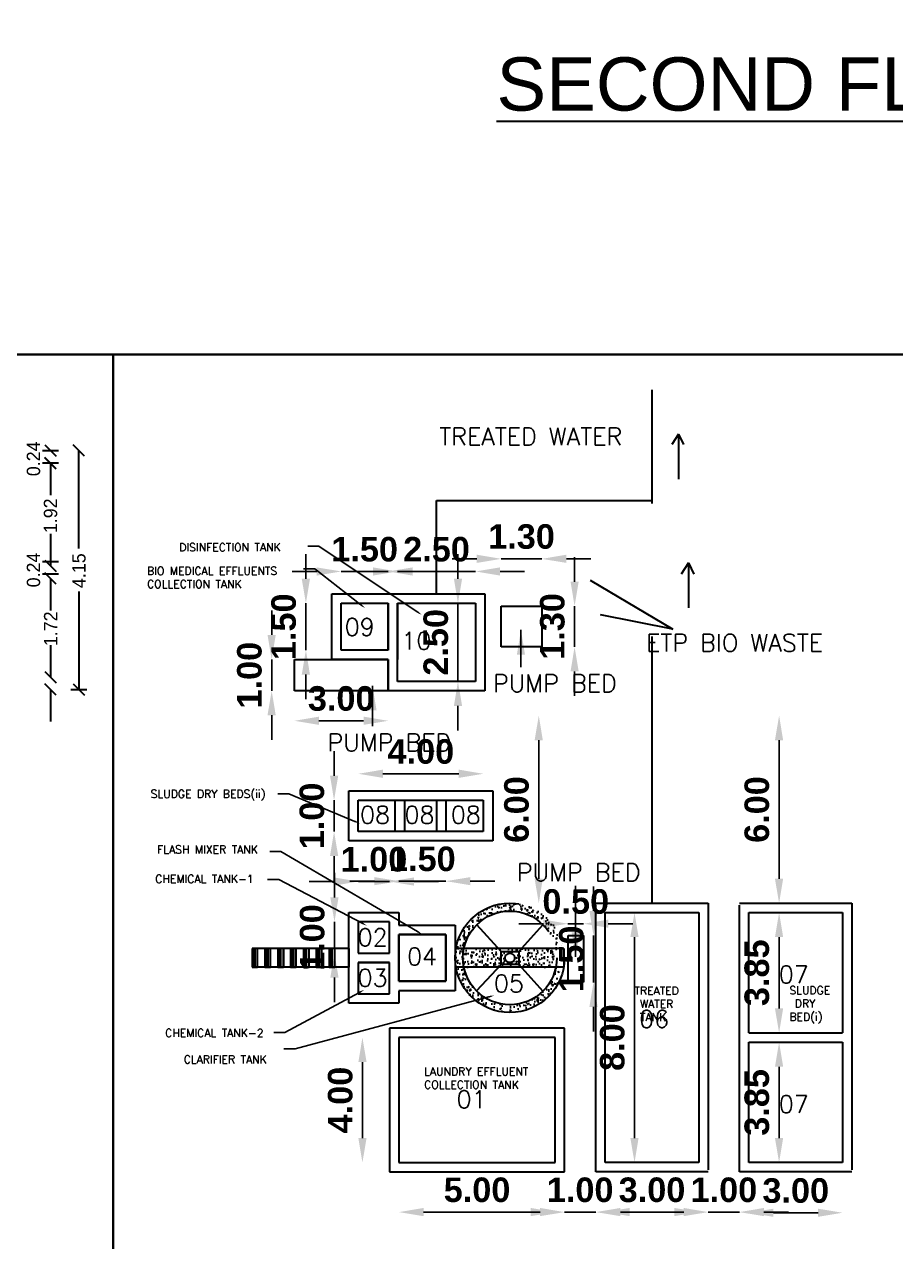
# Model space of a CAD drawing. Header units: metres. Extents: x 515 to 706, y -4 to 163.
# Drawn here: x 611.96 to 620.13, y 79.43 to 90.84 of the extents above; entities that cross this region are included whole.
import ezdxf
from ezdxf import colors
from ezdxf.entities.mleader import LeaderData, LeaderLine
from ezdxf.math import Vec2, Vec3

# ---------------------------------------------------------------- set-up
doc = ezdxf.new("R2010")
doc.units = ezdxf.units.M
doc.header["$MEASUREMENT"] = 0
doc.linetypes.add('HIDDEN', pattern=[0.375, 0.25, -0.125])
doc.styles.add('ARIAL', font='arialbd.ttf', dxfattribs={"height": 0.23})
doc.styles.add('PDF Swiss721BT-RomanCondensed', font='arial.ttf')
doc.styles.add('rs', font='romans.shx')
doc.styles.add('STYLE3', font='GOTHIC.TTF')
doc.dimstyles.new('OPEN SPACE', dxfattribs={"dimtxt": 0.23, "dimasz": 0.23, "dimexe": 0.1875, "dimexo": 0.0625, "dimgap": 0.09, "dimtad": 3, "dimzin": 0, "dimdsep": 46, "dimtxsty": 'ARIAL', "dimcen": 0.09, "dimse1": 1, "dimse2": 1, "dimclrd": 256, "dimclre": 256, "dimadec": 0, "dimazin": 0, "dimtfac": 0.5, "dimtix": 1, "dimtmove": 0, "dimatfit": 3, "dimfxl": 0, "dimtolj": 1, "dimtzin": 0, "dimarcsym": 0})
pattern_1 = [(50, (513.99871, 122.913535), (0.10676784, -0.00934097), [0.0111641, -0.12280507]), (355, (513.99871, 122.91353), (-0.02065377, 0.11196719), [0.00893128, -0.09824406]), (100.451, (514.00761, 122.91276), (0.08611446, 0.10262571), [0.00948802, -0.1043682]), (46.1842, (513.99871, 122.9433), (0.15886367, -0.02463856), [0.01674615, -0.1842076]), (96.6356, (514.01195, 122.94125), (0.13912882, 0.14500173), [0.01423203, -0.1565523]), (351.184, (513.99871, 122.9433), (0.13912904, 0.14500148), [0.01339692, -0.14736609]), (21, (514.013595, 122.93586), (0.088852666, -0.059931875), [0.0111641, -0.12280507]), (326, (514.0136, 122.93586), (0.03621858, 0.10794186), [0.00893128, -0.09824406]), (71.4514, (514.021, 122.93087), (0.125071, 0.04801022), [0.00948802, -0.1043682]), (37.5, (513.99871, 122.913535), (0.001810051, 0.049552792), [0, -0.09705322, 0, -0.099732604, 0, -0.098616194]), (7.5, (513.99871, 122.913535), (0.03915912, 0.05871001), [0, -0.05686247, 0, -0.0948204, 0, -0.037585795]), (327.5, (513.965515, 122.913535), (0.079461765, -0.003357284), [0, -0.03721366, 0, -0.116106614, 0, -0.154064545]), (317.5, (513.95063, 122.913535), (0.0868099, 0.01490099), [0, -0.048377756, 0, -0.0771067, 0, -0.109408155])]

# ---------------------------------------------------------------- blocks, each defined once
blk = doc.blocks.new('*D637')
at = {"linetype": 'HIDDEN', "lineweight": -2, "ltscale": 10}
blk.add_line((615.128, 81.111), (615.128, 80.399), dxfattribs=at)
at = {"linetype": 'HIDDEN', "lineweight": 40, "ltscale": 10}
for points in [[(615.09, 81.111), (615.167, 81.111), (615.128, 81.341)], [(615.09, 80.399), (615.167, 80.399), (615.128, 80.169)]]:
    blk.add_solid(points, dxfattribs=at)
at = {"layer": 'Defpoints', "color": 0, "linetype": 'HIDDEN', "lineweight": 40, "ltscale": 10}
for p in [(615.471, 81.341), (615.128, 80.169), (615.471, 80.169)]:
    blk.add_point(p, dxfattribs=at)
at = {"color": 0, "linetype": 'HIDDEN', "lineweight": 30, "ltscale": 10, "insert": (614.921, 80.755), "char_height": 0.23, "attachment_point": 5, "rotation": 90, "style": 'ARIAL'}
blk.add_mtext('\\A1;4.00', dxfattribs=at)
blk = doc.blocks.new('*D638')
at = {"linetype": 'HIDDEN', "lineweight": -2, "ltscale": 10}
blk.add_line((615.701, 79.704), (616.706, 79.704), dxfattribs=at)
at = {"linetype": 'HIDDEN', "lineweight": 40, "ltscale": 10}
for points in [[(615.701, 79.743), (615.701, 79.666), (615.471, 79.704)], [(616.706, 79.743), (616.706, 79.666), (616.936, 79.704)]]:
    blk.add_solid(points, dxfattribs=at)
at = {"layer": 'Defpoints', "color": 0, "linetype": 'HIDDEN', "lineweight": 40, "ltscale": 10}
for p in [(615.471, 80.169), (616.936, 80.169), (616.936, 79.704)]:
    blk.add_point(p, dxfattribs=at)
at = {"color": 0, "linetype": 'HIDDEN', "lineweight": 30, "ltscale": 10, "insert": (616.203, 79.912), "char_height": 0.23, "attachment_point": 5, "style": 'ARIAL'}
blk.add_mtext('\\A1;5.00', dxfattribs=at)
blk = doc.blocks.new('*D639')
at = {"linetype": 'HIDDEN', "lineweight": -2, "ltscale": 10}
for p, q in [((614.86, 82.805), (614.63, 82.805)), ((615.09, 82.805), (615.383, 82.805)), ((615.613, 82.805), (615.843, 82.805))]:
    blk.add_line(p, q, dxfattribs=at)
at = {"linetype": 'HIDDEN', "lineweight": 40, "ltscale": 10}
for points in [[(614.86, 82.843), (614.86, 82.766), (615.09, 82.805)], [(615.613, 82.843), (615.613, 82.766), (615.383, 82.805)]]:
    blk.add_solid(points, dxfattribs=at)
at = {"layer": 'Defpoints', "color": 0, "linetype": 'HIDDEN', "lineweight": 40, "ltscale": 10}
for p in [(615.383, 82.805), (615.09, 82.426), (615.383, 82.426)]:
    blk.add_point(p, dxfattribs=at)
at = {"color": 0, "linetype": 'HIDDEN', "lineweight": 30, "ltscale": 10, "insert": (615.236, 83.012), "char_height": 0.23, "attachment_point": 5, "style": 'ARIAL'}
blk.add_mtext('\\A1;1.00', dxfattribs=at)
blk = doc.blocks.new('*D640')
at = {"linetype": 'HIDDEN', "lineweight": -2, "ltscale": 10}
for p, q in [((614.866, 82.656), (614.866, 82.886)), ((614.866, 82.426), (614.866, 82.133)), ((614.866, 81.903), (614.866, 81.673))]:
    blk.add_line(p, q, dxfattribs=at)
at = {"linetype": 'HIDDEN', "lineweight": 40, "ltscale": 10}
for points in [[(614.827, 82.656), (614.904, 82.656), (614.866, 82.426)], [(614.827, 81.903), (614.904, 81.903), (614.866, 82.133)]]:
    blk.add_solid(points, dxfattribs=at)
at = {"layer": 'Defpoints', "color": 0, "linetype": 'HIDDEN', "lineweight": 40, "ltscale": 10}
for p in [(615.09, 82.426), (614.866, 82.133), (615.09, 82.133)]:
    blk.add_point(p, dxfattribs=at)
at = {"color": 0, "linetype": 'HIDDEN', "lineweight": 30, "ltscale": 10, "insert": (614.658, 82.279), "char_height": 0.23, "attachment_point": 5, "rotation": 90, "style": 'ARIAL'}
blk.add_mtext('\\A1;1.00', dxfattribs=at)
blk = doc.blocks.new('*D641')
at = {"linetype": 'HIDDEN', "lineweight": -2, "ltscale": 10}
for p, q in [((615.241, 82.808), (615.011, 82.808)), ((615.471, 82.808), (615.91, 82.808)), ((616.14, 82.808), (616.37, 82.808))]:
    blk.add_line(p, q, dxfattribs=at)
at = {"linetype": 'HIDDEN', "lineweight": 40, "ltscale": 10}
for points in [[(615.241, 82.846), (615.241, 82.77), (615.471, 82.808)], [(616.14, 82.846), (616.14, 82.77), (615.91, 82.808)]]:
    blk.add_solid(points, dxfattribs=at)
at = {"layer": 'Defpoints', "color": 0, "linetype": 'HIDDEN', "lineweight": 40, "ltscale": 10}
for p in [(615.91, 82.808), (615.471, 82.308), (615.91, 82.308)]:
    blk.add_point(p, dxfattribs=at)
at = {"color": 0, "linetype": 'HIDDEN', "lineweight": 30, "ltscale": 10, "insert": (615.69, 83.016), "char_height": 0.23, "attachment_point": 5, "style": 'ARIAL'}
blk.add_mtext('\\A1;1.50', dxfattribs=at)
blk = doc.blocks.new('*D642')
at = {"linetype": 'HIDDEN', "lineweight": -2, "ltscale": 10}
blk.add_line((617.634, 79.704), (618.054, 79.704), dxfattribs=at)
at = {"linetype": 'HIDDEN', "lineweight": 40, "ltscale": 10}
for points in [[(617.634, 79.743), (617.634, 79.666), (617.404, 79.704)], [(618.054, 79.743), (618.054, 79.666), (618.284, 79.704)]]:
    blk.add_solid(points, dxfattribs=at)
at = {"layer": 'Defpoints', "color": 0, "linetype": 'HIDDEN', "lineweight": 40, "ltscale": 10}
for p in [(617.404, 80.169), (618.284, 80.169), (618.284, 79.704)]:
    blk.add_point(p, dxfattribs=at)
at = {"color": 0, "linetype": 'HIDDEN', "lineweight": 30, "ltscale": 10, "insert": (617.844, 79.912), "char_height": 0.23, "attachment_point": 5, "style": 'ARIAL'}
blk.add_mtext('\\A1;3.00', dxfattribs=at)
blk = doc.blocks.new('*D643')
at = {"linetype": 'HIDDEN', "lineweight": -2, "ltscale": 10}
blk.add_line((617.68, 82.283), (617.68, 80.399), dxfattribs=at)
at = {"linetype": 'HIDDEN', "lineweight": 40, "ltscale": 10}
for points in [[(617.641, 82.283), (617.718, 82.283), (617.68, 82.513)], [(617.641, 80.399), (617.718, 80.399), (617.68, 80.169)]]:
    blk.add_solid(points, dxfattribs=at)
at = {"layer": 'Defpoints', "color": 0, "linetype": 'HIDDEN', "lineweight": 40, "ltscale": 10}
for p in [(617.404, 82.513), (617.404, 80.169), (617.68, 80.169)]:
    blk.add_point(p, dxfattribs=at)
at = {"color": 0, "linetype": 'HIDDEN', "lineweight": 30, "ltscale": 10, "insert": (617.472, 81.341), "char_height": 0.23, "attachment_point": 5, "rotation": 90, "style": 'ARIAL'}
blk.add_mtext('\\A1;8.00', dxfattribs=at)
blk = doc.blocks.new('*D644')
at = {"linetype": 'HIDDEN', "lineweight": -2, "ltscale": 10}
blk.add_line((618.982, 79.698), (619.401, 79.698), dxfattribs=at)
at = {"linetype": 'HIDDEN', "lineweight": 40, "ltscale": 10}
for points in [[(618.982, 79.736), (618.982, 79.66), (618.752, 79.698)], [(619.401, 79.736), (619.401, 79.66), (619.631, 79.698)]]:
    blk.add_solid(points, dxfattribs=at)
at = {"layer": 'Defpoints', "color": 0, "linetype": 'HIDDEN', "lineweight": 40, "ltscale": 10}
for p in [(618.752, 80.169), (619.631, 80.169), (619.631, 79.698)]:
    blk.add_point(p, dxfattribs=at)
at = {"color": 0, "linetype": 'HIDDEN', "lineweight": 30, "ltscale": 10, "insert": (619.192, 79.905), "char_height": 0.23, "attachment_point": 5, "style": 'ARIAL'}
blk.add_mtext('\\A1;3.00', dxfattribs=at)
blk = doc.blocks.new('*D645')
at = {"linetype": 'HIDDEN', "lineweight": -2, "ltscale": 10}
blk.add_line((619.036, 81.067), (619.036, 80.399), dxfattribs=at)
at = {"linetype": 'HIDDEN', "lineweight": 40, "ltscale": 10}
for points in [[(618.997, 81.067), (619.074, 81.067), (619.036, 81.297)], [(618.997, 80.399), (619.074, 80.399), (619.036, 80.169)]]:
    blk.add_solid(points, dxfattribs=at)
at = {"layer": 'Defpoints', "color": 0, "linetype": 'HIDDEN', "lineweight": 40, "ltscale": 10}
for p in [(619.036, 81.297), (619.036, 80.169), (619.036, 80.169)]:
    blk.add_point(p, dxfattribs=at)
at = {"color": 0, "linetype": 'HIDDEN', "lineweight": 30, "ltscale": 10, "insert": (618.828, 80.733), "char_height": 0.23, "attachment_point": 5, "rotation": 90, "style": 'ARIAL'}
blk.add_mtext('\\A1;3.85', dxfattribs=at)
blk = doc.blocks.new('*D646')
at = {"linetype": 'HIDDEN', "lineweight": -2, "ltscale": 10}
blk.add_line((619.036, 82.283), (619.036, 81.615), dxfattribs=at)
at = {"linetype": 'HIDDEN', "lineweight": 40, "ltscale": 10}
for points in [[(618.997, 82.283), (619.074, 82.283), (619.036, 82.513)], [(618.997, 81.615), (619.074, 81.615), (619.036, 81.385)]]:
    blk.add_solid(points, dxfattribs=at)
at = {"layer": 'Defpoints', "color": 0, "linetype": 'HIDDEN', "lineweight": 40, "ltscale": 10}
for p in [(619.036, 82.513), (619.036, 81.385), (619.036, 81.385)]:
    blk.add_point(p, dxfattribs=at)
at = {"color": 0, "linetype": 'HIDDEN', "lineweight": 30, "ltscale": 10, "insert": (618.828, 81.949), "char_height": 0.23, "attachment_point": 5, "rotation": 90, "style": 'ARIAL'}
blk.add_mtext('\\A1;3.85', dxfattribs=at)
blk = doc.blocks.new('*D647')
at = {"linetype": 'HIDDEN', "lineweight": -2, "ltscale": 10}
blk.add_line((619.036, 82.831), (619.036, 84.13), dxfattribs=at)
at = {"linetype": 'HIDDEN', "lineweight": 40, "ltscale": 10}
for points in [[(618.997, 84.13), (619.074, 84.13), (619.036, 84.36)], [(618.997, 82.831), (619.074, 82.831), (619.036, 82.601)]]:
    blk.add_solid(points, dxfattribs=at)
at = {"layer": 'Defpoints', "color": 0, "linetype": 'HIDDEN', "lineweight": 40, "ltscale": 10}
for p in [(619.036, 84.36), (619.192, 84.36), (619.192, 82.601)]:
    blk.add_point(p, dxfattribs=at)
at = {"color": 0, "linetype": 'HIDDEN', "lineweight": 30, "ltscale": 10, "insert": (618.828, 83.48), "char_height": 0.23, "attachment_point": 5, "rotation": 90, "style": 'ARIAL'}
blk.add_mtext('\\A1;6.00', dxfattribs=at)
blk = doc.blocks.new('*D648')
at = {"linetype": 'HIDDEN', "lineweight": -2, "ltscale": 10}
for p, q in [((616.794, 79.704), (616.564, 79.704)), ((617.024, 79.704), (617.317, 79.704)), ((617.547, 79.704), (617.777, 79.704))]:
    blk.add_line(p, q, dxfattribs=at)
at = {"linetype": 'HIDDEN', "lineweight": 40, "ltscale": 10}
for points in [[(616.794, 79.743), (616.794, 79.666), (617.024, 79.704)], [(617.547, 79.743), (617.547, 79.666), (617.317, 79.704)]]:
    blk.add_solid(points, dxfattribs=at)
at = {"layer": 'Defpoints', "color": 0, "linetype": 'HIDDEN', "lineweight": 40, "ltscale": 10}
for p in [(617.024, 80.081), (617.317, 80.081), (617.317, 79.704)]:
    blk.add_point(p, dxfattribs=at)
at = {"color": 0, "linetype": 'HIDDEN', "lineweight": 30, "ltscale": 10, "insert": (617.17, 79.912), "char_height": 0.23, "attachment_point": 5, "style": 'ARIAL'}
blk.add_mtext('\\A1;1.00', dxfattribs=at)
blk = doc.blocks.new('*D649')
at = {"linetype": 'HIDDEN', "lineweight": -2, "ltscale": 10}
for p, q in [((618.141, 79.704), (617.911, 79.704)), ((618.371, 79.704), (618.664, 79.704)), ((618.894, 79.704), (619.124, 79.704))]:
    blk.add_line(p, q, dxfattribs=at)
at = {"linetype": 'HIDDEN', "lineweight": 40, "ltscale": 10}
for points in [[(618.141, 79.743), (618.141, 79.666), (618.371, 79.704)], [(618.894, 79.743), (618.894, 79.666), (618.664, 79.704)]]:
    blk.add_solid(points, dxfattribs=at)
at = {"layer": 'Defpoints', "color": 0, "linetype": 'HIDDEN', "lineweight": 40, "ltscale": 10}
for p in [(618.371, 80.081), (618.664, 80.081), (618.664, 79.704)]:
    blk.add_point(p, dxfattribs=at)
at = {"color": 0, "linetype": 'HIDDEN', "lineweight": 30, "ltscale": 10, "insert": (618.518, 79.912), "char_height": 0.23, "attachment_point": 5, "style": 'ARIAL'}
blk.add_mtext('\\A1;1.00', dxfattribs=at)
blk = doc.blocks.new('*D650')
at = {"linetype": 'HIDDEN', "lineweight": -2, "ltscale": 10}
blk.add_line((616.782, 82.831), (616.782, 84.13), dxfattribs=at)
at = {"linetype": 'HIDDEN', "lineweight": 40, "ltscale": 10}
for points in [[(616.743, 84.13), (616.82, 84.13), (616.782, 84.36)], [(616.743, 82.831), (616.82, 82.831), (616.782, 82.601)]]:
    blk.add_solid(points, dxfattribs=at)
at = {"layer": 'Defpoints', "color": 0, "linetype": 'HIDDEN', "lineweight": 40, "ltscale": 10}
for p in [(616.511, 84.36), (616.782, 84.36), (616.511, 82.601)]:
    blk.add_point(p, dxfattribs=at)
at = {"color": 0, "linetype": 'HIDDEN', "lineweight": 30, "ltscale": 10, "insert": (616.574, 83.48), "char_height": 0.23, "attachment_point": 5, "rotation": 90, "style": 'ARIAL'}
blk.add_mtext('\\A1;6.00', dxfattribs=at)
blk = doc.blocks.new('*D651')
at = {"linetype": 'HIDDEN', "lineweight": -2, "ltscale": 10}
for p, q in [((617.295, 82.529), (617.295, 82.759)), ((617.295, 82.299), (617.295, 81.859)), ((617.295, 81.629), (617.295, 81.399))]:
    blk.add_line(p, q, dxfattribs=at)
at = {"linetype": 'HIDDEN', "lineweight": 40, "ltscale": 10}
for points in [[(617.257, 82.529), (617.334, 82.529), (617.295, 82.299)], [(617.257, 81.629), (617.334, 81.629), (617.295, 81.859)]]:
    blk.add_solid(points, dxfattribs=at)
at = {"layer": 'Defpoints', "color": 0, "linetype": 'HIDDEN', "lineweight": 40, "ltscale": 10}
for p in [(617.198, 82.299), (617.198, 81.859), (617.295, 81.859)]:
    blk.add_point(p, dxfattribs=at)
at = {"color": 0, "linetype": 'HIDDEN', "lineweight": 30, "ltscale": 10, "insert": (617.088, 82.079), "char_height": 0.23, "attachment_point": 5, "rotation": 90, "style": 'ARIAL'}
blk.add_mtext('\\A1;1.50', dxfattribs=at)
blk = doc.blocks.new('*D652')
at = {"linetype": 'HIDDEN', "lineweight": -2, "ltscale": 10}
for p, q in [((616.826, 82.409), (616.596, 82.409)), ((617.203, 82.409), (617.056, 82.409)), ((617.433, 82.409), (617.663, 82.409))]:
    blk.add_line(p, q, dxfattribs=at)
at = {"linetype": 'HIDDEN', "lineweight": 40, "ltscale": 10}
for points in [[(616.826, 82.447), (616.826, 82.371), (617.056, 82.409)], [(617.433, 82.447), (617.433, 82.371), (617.203, 82.409)]]:
    blk.add_solid(points, dxfattribs=at)
at = {"layer": 'Defpoints', "color": 0, "linetype": 'HIDDEN', "lineweight": 40, "ltscale": 10}
for p in [(617.056, 82.409), (617.056, 82.299), (617.203, 82.299)]:
    blk.add_point(p, dxfattribs=at)
at = {"color": 0, "linetype": 'HIDDEN', "lineweight": 30, "ltscale": 10, "insert": (617.129, 82.616), "char_height": 0.23, "attachment_point": 5, "style": 'ARIAL'}
blk.add_mtext('\\A1;0.50', dxfattribs=at)
blk = doc.blocks.new('*D653')
at = {"linetype": 'HIDDEN', "lineweight": -2, "ltscale": 10}
for p, q in [((614.862, 83.797), (614.862, 84.027)), ((614.862, 83.567), (614.862, 83.274)), ((614.862, 83.044), (614.862, 82.814))]:
    blk.add_line(p, q, dxfattribs=at)
at = {"linetype": 'HIDDEN', "lineweight": 40, "ltscale": 10}
for points in [[(614.824, 83.797), (614.901, 83.797), (614.862, 83.567)], [(614.824, 83.044), (614.901, 83.044), (614.862, 83.274)]]:
    blk.add_solid(points, dxfattribs=at)
at = {"layer": 'Defpoints', "color": 0, "linetype": 'HIDDEN', "lineweight": 40, "ltscale": 10}
for p in [(615.09, 83.567), (614.862, 83.274), (615.09, 83.274)]:
    blk.add_point(p, dxfattribs=at)
at = {"color": 0, "linetype": 'HIDDEN', "lineweight": 30, "ltscale": 10, "insert": (614.655, 83.42), "char_height": 0.23, "attachment_point": 5, "rotation": 90, "style": 'ARIAL'}
blk.add_mtext('\\A1;1.00', dxfattribs=at)
blk = doc.blocks.new('*D654')
at = {"linetype": 'HIDDEN', "lineweight": -2, "ltscale": 10}
blk.add_line((615.32, 83.815), (616.032, 83.815), dxfattribs=at)
at = {"linetype": 'HIDDEN', "lineweight": 40, "ltscale": 10}
for points in [[(615.32, 83.854), (615.32, 83.777), (615.09, 83.815)], [(616.032, 83.854), (616.032, 83.777), (616.262, 83.815)]]:
    blk.add_solid(points, dxfattribs=at)
at = {"layer": 'Defpoints', "color": 0, "linetype": 'HIDDEN', "lineweight": 40, "ltscale": 10}
for p in [(616.262, 83.815), (615.09, 83.567), (616.262, 83.567)]:
    blk.add_point(p, dxfattribs=at)
at = {"color": 0, "linetype": 'HIDDEN', "lineweight": 30, "ltscale": 10, "insert": (615.676, 84.023), "char_height": 0.23, "attachment_point": 5, "style": 'ARIAL'}
blk.add_mtext('\\A1;4.00', dxfattribs=at)
blk = doc.blocks.new('*D655')
at = {"linetype": 'HIDDEN', "lineweight": -2, "ltscale": 10}
for p, q in [((614.598, 85.644), (614.598, 85.874)), ((614.598, 85.414), (614.598, 84.975)), ((614.598, 84.745), (614.598, 84.515))]:
    blk.add_line(p, q, dxfattribs=at)
at = {"linetype": 'HIDDEN', "lineweight": 40, "ltscale": 10}
for points in [[(614.559, 85.644), (614.636, 85.644), (614.598, 85.414)], [(614.559, 84.745), (614.636, 84.745), (614.598, 84.975)]]:
    blk.add_solid(points, dxfattribs=at)
at = {"layer": 'Defpoints', "color": 0, "linetype": 'HIDDEN', "lineweight": 40, "ltscale": 10}
for p in [(614.929, 85.414), (614.598, 84.975), (614.929, 84.975)]:
    blk.add_point(p, dxfattribs=at)
at = {"color": 0, "linetype": 'HIDDEN', "lineweight": 30, "ltscale": 10, "insert": (614.39, 85.194), "char_height": 0.23, "attachment_point": 5, "rotation": 90, "style": 'ARIAL'}
blk.add_mtext('\\A1;1.50', dxfattribs=at)
blk = doc.blocks.new('*D656')
at = {"linetype": 'HIDDEN', "lineweight": -2, "ltscale": 10}
for p, q in [((614.699, 85.713), (614.469, 85.713)), ((614.929, 85.713), (615.369, 85.713)), ((615.599, 85.713), (615.829, 85.713))]:
    blk.add_line(p, q, dxfattribs=at)
at = {"linetype": 'HIDDEN', "lineweight": 40, "ltscale": 10}
for points in [[(614.699, 85.751), (614.699, 85.674), (614.929, 85.713)], [(615.599, 85.751), (615.599, 85.674), (615.369, 85.713)]]:
    blk.add_solid(points, dxfattribs=at)
at = {"layer": 'Defpoints', "color": 0, "linetype": 'HIDDEN', "lineweight": 40, "ltscale": 10}
for p in [(615.369, 85.713), (614.929, 85.414), (615.369, 85.414)]:
    blk.add_point(p, dxfattribs=at)
at = {"color": 0, "linetype": 'HIDDEN', "lineweight": 30, "ltscale": 10, "insert": (615.149, 85.92), "char_height": 0.23, "attachment_point": 5, "style": 'ARIAL'}
blk.add_mtext('\\A1;1.50', dxfattribs=at)
blk = doc.blocks.new('*D657')
at = {"linetype": 'HIDDEN', "lineweight": -2, "ltscale": 10}
for p, q in [((615.227, 85.713), (614.997, 85.713)), ((615.457, 85.713), (616.189, 85.713)), ((616.419, 85.713), (616.649, 85.713))]:
    blk.add_line(p, q, dxfattribs=at)
at = {"linetype": 'HIDDEN', "lineweight": 40, "ltscale": 10}
for points in [[(615.227, 85.751), (615.227, 85.674), (615.457, 85.713)], [(616.419, 85.751), (616.419, 85.674), (616.189, 85.713)]]:
    blk.add_solid(points, dxfattribs=at)
at = {"layer": 'Defpoints', "color": 0, "linetype": 'HIDDEN', "lineweight": 40, "ltscale": 10}
for p in [(616.189, 85.713), (615.457, 85.414), (616.189, 85.414)]:
    blk.add_point(p, dxfattribs=at)
at = {"color": 0, "linetype": 'HIDDEN', "lineweight": 30, "ltscale": 10, "insert": (615.823, 85.92), "char_height": 0.23, "attachment_point": 5, "style": 'ARIAL'}
blk.add_mtext('\\A1;2.50', dxfattribs=at)
blk = doc.blocks.new('*D658')
at = {"linetype": 'HIDDEN', "lineweight": -2, "ltscale": 10}
for p, q in [((616.024, 85.644), (616.024, 85.874)), ((616.024, 85.414), (616.024, 84.682)), ((616.024, 84.452), (616.024, 84.222))]:
    blk.add_line(p, q, dxfattribs=at)
at = {"linetype": 'HIDDEN', "lineweight": 40, "ltscale": 10}
for points in [[(615.986, 85.644), (616.063, 85.644), (616.024, 85.414)], [(615.986, 84.452), (616.063, 84.452), (616.024, 84.682)]]:
    blk.add_solid(points, dxfattribs=at)
at = {"layer": 'Defpoints', "color": 0, "linetype": 'HIDDEN', "lineweight": 40, "ltscale": 10}
for p in [(616.189, 85.414), (616.024, 84.682), (616.189, 84.682)]:
    blk.add_point(p, dxfattribs=at)
at = {"color": 0, "linetype": 'HIDDEN', "lineweight": 30, "ltscale": 10, "insert": (615.817, 85.048), "char_height": 0.23, "attachment_point": 5, "rotation": 90, "style": 'ARIAL'}
blk.add_mtext('\\A1;2.50', dxfattribs=at)
blk = doc.blocks.new('*D659')
at = {"linetype": 'HIDDEN', "lineweight": -2, "ltscale": 10}
for p, q in [((616.2, 85.831), (615.97, 85.831)), ((616.43, 85.831), (616.811, 85.831)), ((617.041, 85.831), (617.271, 85.831))]:
    blk.add_line(p, q, dxfattribs=at)
at = {"linetype": 'HIDDEN', "lineweight": 40, "ltscale": 10}
for points in [[(616.2, 85.87), (616.2, 85.793), (616.43, 85.831)], [(617.041, 85.87), (617.041, 85.793), (616.811, 85.831)]]:
    blk.add_solid(points, dxfattribs=at)
at = {"layer": 'Defpoints', "color": 0, "linetype": 'HIDDEN', "lineweight": 40, "ltscale": 10}
for p in [(616.811, 85.831), (616.43, 85.387), (616.811, 85.387)]:
    blk.add_point(p, dxfattribs=at)
at = {"color": 0, "linetype": 'HIDDEN', "lineweight": 30, "ltscale": 10, "insert": (616.62, 86.039), "char_height": 0.23, "attachment_point": 5, "style": 'ARIAL'}
blk.add_mtext('\\A1;1.30', dxfattribs=at)
blk = doc.blocks.new('*D660')
at = {"linetype": 'HIDDEN', "lineweight": -2, "ltscale": 10}
for p, q in [((617.118, 85.617), (617.118, 85.847)), ((617.118, 85.387), (617.118, 85.006)), ((617.118, 84.776), (617.118, 84.546))]:
    blk.add_line(p, q, dxfattribs=at)
at = {"linetype": 'HIDDEN', "lineweight": 40, "ltscale": 10}
for points in [[(617.08, 85.617), (617.156, 85.617), (617.118, 85.387)], [(617.08, 84.776), (617.156, 84.776), (617.118, 85.006)]]:
    blk.add_solid(points, dxfattribs=at)
at = {"layer": 'Defpoints', "color": 0, "linetype": 'HIDDEN', "lineweight": 40, "ltscale": 10}
for p in [(616.811, 85.387), (616.811, 85.006), (617.118, 85.006)]:
    blk.add_point(p, dxfattribs=at)
at = {"color": 0, "linetype": 'HIDDEN', "lineweight": 30, "ltscale": 10, "insert": (616.91, 85.197), "char_height": 0.23, "attachment_point": 5, "rotation": 90, "style": 'ARIAL'}
blk.add_mtext('\\A1;1.30', dxfattribs=at)
blk = doc.blocks.new('*D661')
at = {"linetype": 'HIDDEN', "lineweight": -2, "ltscale": 10}
blk.add_line((614.72, 84.312), (615.139, 84.312), dxfattribs=at)
at = {"linetype": 'HIDDEN', "lineweight": 40, "ltscale": 10}
for points in [[(614.72, 84.351), (614.72, 84.274), (614.49, 84.312)], [(615.139, 84.351), (615.139, 84.274), (615.369, 84.312)]]:
    blk.add_solid(points, dxfattribs=at)
at = {"layer": 'Defpoints', "color": 0, "linetype": 'HIDDEN', "lineweight": 40, "ltscale": 10}
for p in [(614.49, 84.594), (615.369, 84.594), (615.369, 84.312)]:
    blk.add_point(p, dxfattribs=at)
at = {"color": 0, "linetype": 'HIDDEN', "lineweight": 30, "ltscale": 10, "insert": (614.929, 84.52), "char_height": 0.23, "attachment_point": 5, "style": 'ARIAL'}
blk.add_mtext('\\A1;3.00', dxfattribs=at)
blk = doc.blocks.new('*D662')
at = {"linetype": 'HIDDEN', "lineweight": -2, "ltscale": 10}
for p, q in [((614.277, 85.117), (614.277, 85.347)), ((614.277, 84.887), (614.277, 84.594)), ((614.277, 84.364), (614.277, 84.134))]:
    blk.add_line(p, q, dxfattribs=at)
at = {"linetype": 'HIDDEN', "lineweight": 40, "ltscale": 10}
for points in [[(614.238, 85.117), (614.315, 85.117), (614.277, 84.887)], [(614.238, 84.364), (614.315, 84.364), (614.277, 84.594)]]:
    blk.add_solid(points, dxfattribs=at)
at = {"layer": 'Defpoints', "color": 0, "linetype": 'HIDDEN', "lineweight": 40, "ltscale": 10}
for p in [(614.49, 84.887), (614.277, 84.594), (614.49, 84.594)]:
    blk.add_point(p, dxfattribs=at)
at = {"color": 0, "linetype": 'HIDDEN', "lineweight": 30, "ltscale": 10, "insert": (614.069, 84.74), "char_height": 0.23, "attachment_point": 5, "rotation": 90, "style": 'ARIAL'}
blk.add_mtext('\\A1;1.00', dxfattribs=at)

msp = doc.modelspace()

# ---------------------------------------------------------------- hatches: boundary and pattern name
at = {"linetype": 'HIDDEN', "lineweight": 30, "ltscale": 10}
h = msp.add_hatch(dxfattribs=at)
h.set_pattern_fill('AR-CONC', color=256, scale=0.000586042, style=0)
h.set_pattern_definition(pattern_1)
h.paths.add_polyline_path([(616.08011, 82.17651), (616.00556, 82.17651), (616.00556, 82.0007), (616.08011, 82.0007, -0.05038204), (616.07123, 82.08861, -0.05038204)])
h.paths.add_polyline_path([(616.94141, 82.17651), (617.01596, 82.17651, 0.84102145), (616.00556, 82.17651), (616.08011, 82.17651, -0.81649658)])
h.paths.add_polyline_path([(616.08011, 82.0007), (616.00556, 82.0007, 0.84102145), (617.01596, 82.0007), (616.94141, 82.0007, -0.81649658)])
h.paths.add_polyline_path([(616.94141, 82.0007), (617.01596, 82.0007), (617.01596, 82.17651), (616.94141, 82.17651, -0.05038204), (616.95029, 82.08861, -0.05038204)])
h = msp.add_hatch(dxfattribs=at)
h.set_pattern_fill('AR-CONC', color=256, scale=0.000586042, style=0)
h.set_pattern_definition(pattern_1)
h.paths.add_polyline_path([(616.08011, 82.17651, 0.05038204), (616.07123, 82.08861, 0.05038204), (616.08011, 82.0007), (616.40281, 82.0007), (616.4281, 82.02796), (616.4281, 82.14925), (616.40324, 82.17651)])
h.paths.add_polyline_path([(616.61828, 82.17651), (616.59342, 82.14925), (616.59342, 82.02796), (616.61828, 82.0007), (616.94141, 82.0007, 0.05038204), (616.95029, 82.08861, 0.05038204), (616.94141, 82.17651)])
h = msp.add_hatch(dxfattribs=at)
h.set_pattern_fill('AR-CONC', color=256, scale=0.000586042, style=0)
h.set_pattern_definition(pattern_1)
h.paths.add_polyline_path([(616.59342, 82.14925), (616.61828, 82.17651), (616.40324, 82.17651), (616.4281, 82.14925)])
h.paths.add_polyline_path([(616.61828, 82.0007), (616.59342, 82.02796), (616.4281, 82.02796), (616.40281, 82.0007)])
h = msp.add_hatch(dxfattribs=at)
h.set_pattern_fill('AR-CONC', color=256, scale=0.000586042, style=0)
h.set_pattern_definition(pattern_1)
h.paths.add_polyline_path([(616.4281, 82.02796), (616.59342, 82.02796), (616.59342, 82.14925), (616.4281, 82.14925)])
h.paths.add_polyline_path([(616.46733, 82.08839, -1), (616.55523, 82.08839, -1)], flags=16)

# ---------------------------------------------------------------- linework, layer by layer
for p, q in [((617.84401, 86.37693), (617.84401, 87.41515)), ((618.0928, 87.00115), (618.03049, 86.9033)), ((618.0928, 87.00115), (618.0928, 86.57776)), ((618.0928, 87.00115), (618.13894, 86.9033)), ((615.82315, 85.50202), (615.82315, 86.37693)), ((615.82315, 86.37693), (617.84401, 86.37693)), ((617.84401, 82.60139), (617.84401, 86.37693)), ((618.18538, 85.79424), (618.11738, 85.68746)), ((618.18538, 85.79424), (618.18538, 85.37085)), ((618.18538, 85.79424), (618.23573, 85.68746)), ((617.26408, 85.63248), (618.04047, 85.17166)), ((618.04047, 85.17166), (617.36102, 85.30704)), ((615.43635, 83.27395), (615.43635, 83.56697)), ((615.52426, 83.27395), (615.52426, 83.56697)), ((615.82704, 83.27395), (615.82704, 83.56697)), ((615.91495, 83.27395), (615.91495, 83.56697)), ((616.4281, 82.14925), (616.19996, 82.3994)), ((616.59342, 82.14925), (616.82156, 82.3994)), ((615.0017, 82.17651), (614.09334, 82.17651)), ((614.11204, 82.17651), (614.11204, 82.0007)), ((614.11936, 82.17651), (614.11936, 82.0007)), ((614.23247, 82.17651), (614.23247, 82.0007)), ((614.2398, 82.17651), (614.2398, 82.0007)), ((614.3529, 82.17651), (614.3529, 82.0007)), ((614.36023, 82.17651), (614.36023, 82.0007)), ((614.38636, 82.17651), (614.38636, 82.0007)), ((614.47333, 82.17651), (614.47333, 82.0007)), ((614.48066, 82.17651), (614.48066, 82.0007)), ((614.59376, 82.17651), (614.59376, 82.0007)), ((614.60109, 82.17651), (614.60109, 82.0007)), ((614.7142, 82.17651), (614.7142, 82.0007)), ((614.72152, 82.17651), (614.72152, 82.0007)), ((614.83463, 82.17651), (614.83463, 82.0007)), ((614.84195, 82.17651), (614.84195, 82.0007)), ((615.0017, 82.17651), (615.0017, 82.0007)), ((617.01596, 82.17651), (616.00556, 82.17651)), ((617.01596, 82.17651), (617.01596, 82.0007)), ((615.0017, 82.0007), (614.09334, 82.0007)), ((617.01596, 82.0007), (616.00556, 82.0007)), ((616.4281, 82.02796), (616.1979, 81.77989)), ((616.59342, 82.02796), (616.82156, 81.77781)), ((618.75237, 81.38536), (619.63143, 81.38536)), ((618.75237, 81.29745), (619.63143, 81.29745))]:
    msp.add_line(p, q, dxfattribs=at)
at = {"lineweight": 30}
for p, q in [((612.15066, 86.90042), (612.25674, 86.79434)), ((612.52256, 86.79434), (612.41648, 86.90042)), ((612.12869, 86.84738), (612.27871, 86.84738)), ((612.25674, 86.67631), (612.15066, 86.78239)), ((612.25674, 86.67121), (612.15066, 86.77729)), ((612.46952, 85.92681), (612.46952, 86.84738)), ((612.27871, 86.72935), (612.12869, 86.72935)), ((612.2037, 86.72935), (612.2037, 86.42931)), ((612.2037, 86.06541), (612.2037, 85.76537)), ((612.12869, 85.80466), (612.27871, 85.80466)), ((612.15066, 85.81841), (612.25674, 85.71233)), ((612.27871, 85.68663), (612.12869, 85.68663)), ((612.25674, 85.5943), (612.15066, 85.70038)), ((612.2037, 85.64734), (612.2037, 85.3473)), ((612.46952, 85.52541), (612.46952, 84.60484)), ((612.2037, 85.02269), (612.2037, 84.72265)), ((612.15066, 84.77569), (612.25674, 84.66961)), ((612.25674, 84.55158), (612.15066, 84.65766)), ((612.2037, 84.60462), (612.2037, 84.30458)), ((612.39451, 84.60484), (612.54453, 84.60484)), ((612.41648, 84.65788), (612.52256, 84.5518))]:
    msp.add_line(p, q, dxfattribs=at)
for points in [[(515.25728, 150.74728), (642.61905, 150.74728), (642.61905, 87.74858), (515.25728, 87.74858)], [(585.2581, 87.74858), (642.61905, 87.74858), (642.61905, 71.94947), (585.2581, 71.94947)], [(612.79154, 87.74858), (605.06891, 87.74858), (605.06891, 77.46811), (612.79154, 77.46811)], [(612.79154, 78.05148), (620.51418, 78.05148), (620.51418, 87.74858), (612.79154, 87.74858)]]:
    msp.add_lwpolyline(points, close=True, dxfattribs=at)
at = {"linetype": 'HIDDEN', "lineweight": 30, "ltscale": 10}
for points in [[(615.36897, 84.88668), (614.84153, 84.88668), (614.84153, 85.50202), (615.45687, 85.50202)], [(615.36897, 85.50202), (616.27733, 85.50202), (616.27733, 84.59366), (615.36897, 84.59366), (615.36897, 84.88668)], [(615.36897, 84.97459), (615.36897, 85.41412)], [(615.45687, 85.41412), (615.45687, 84.88668)], [(615.0017, 82.04465), (615.0017, 82.51349), (615.47054, 82.51349), (615.47054, 82.39628)], [(617.40447, 81.38536), (617.40447, 82.51349), (618.28354, 82.51349), (618.28354, 81.38536)], [(618.75237, 81.38536), (618.75237, 82.51349), (619.63143, 82.51349), (619.63143, 81.38536)], [(615.38263, 82.13256), (615.38263, 82.39628)], [(615.47054, 82.39628), (615.99797, 82.39628), (615.99797, 81.78093), (615.47054, 81.78093)], [(615.47054, 82.30837), (615.47054, 82.04465)], [(615.47054, 81.78093), (615.47054, 81.66373), (615.0017, 81.66373), (615.0017, 82.13256)], [(615.08961, 82.13256), (615.38263, 82.13256)], [(615.47054, 82.01535), (615.47054, 82.16186)], [(615.47054, 82.13256), (615.47054, 81.86884)], [(615.08961, 82.04465), (615.38263, 82.04465)], [(615.38263, 82.04465), (615.08961, 82.04465)], [(615.38263, 81.78093), (615.38263, 82.04465)], [(618.28354, 81.38536), (618.28354, 80.16932), (617.40447, 80.16932), (617.40447, 81.38536)], [(619.63143, 81.29745), (619.63143, 80.16932), (618.75237, 80.16932), (618.75237, 81.29745)]]:
    msp.add_lwpolyline(points, dxfattribs=at)
for points in [[(614.92944, 85.41412), (615.36897, 85.41412), (615.36897, 84.97459), (614.92944, 84.97459)], [(615.45687, 85.41412), (616.18943, 85.41412), (616.18943, 84.68156), (615.45687, 84.68156)], [(616.43003, 85.38727), (616.81095, 85.38727), (616.81095, 85.00635), (616.43003, 85.00635)], [(614.4899, 84.88668), (615.36897, 84.88668), (615.36897, 84.59366), (614.4899, 84.59366)], [(615.0017, 83.65488), (616.3496, 83.65488), (616.3496, 83.18604), (615.0017, 83.18604)], [(615.08961, 83.56697), (616.26169, 83.56697), (616.26169, 83.27395), (615.08961, 83.27395)], [(617.31657, 82.60139), (618.37144, 82.60139), (618.37144, 80.08141), (617.31657, 80.08141)], [(618.66446, 82.60139), (619.71934, 82.60139), (619.71934, 80.08141), (618.66446, 80.08141)], [(615.38263, 82.42558), (615.08961, 82.42558), (615.08961, 82.13256), (615.38263, 82.13256)], [(615.91007, 82.30837), (615.47054, 82.30837), (615.47054, 81.86884), (615.91007, 81.86884)], [(615.47054, 82.30837), (615.91007, 82.30837), (615.91007, 81.86884), (615.47054, 81.86884)], [(617.20274, 82.29874), (617.20274, 81.8592), (617.05622, 81.8592), (617.05622, 82.29874)], [(614.14549, 82.17651), (614.09334, 82.17651), (614.09334, 82.0007), (614.14549, 82.0007)], [(614.26593, 82.17651), (614.21377, 82.17651), (614.21377, 82.0007), (614.26593, 82.0007)], [(614.38636, 82.17651), (614.3342, 82.17651), (614.3342, 82.0007), (614.38636, 82.0007)], [(614.50679, 82.17651), (614.45463, 82.17651), (614.45463, 82.0007), (614.50679, 82.0007)], [(614.62722, 82.17651), (614.57506, 82.17651), (614.57506, 82.0007), (614.62722, 82.0007)], [(614.74765, 82.17651), (614.6955, 82.17651), (614.6955, 82.0007), (614.74765, 82.0007)], [(614.86808, 82.17651), (614.81593, 82.17651), (614.81593, 82.0007), (614.86808, 82.0007)], [(616.4281, 82.14925), (616.59342, 82.14925), (616.59342, 82.02796), (616.4281, 82.02796)], [(615.38263, 82.04465), (615.08961, 82.04465), (615.08961, 81.75163), (615.38263, 81.75163)], [(615.38263, 80.08141), (617.02355, 80.08141), (617.02355, 81.42931), (615.38263, 81.42931)], [(615.47054, 80.16932), (616.93564, 80.16932), (616.93564, 81.3414), (615.47054, 81.3414)]]:
    msp.add_lwpolyline(points, close=True, dxfattribs=at)
for centre, radius in [((616.51076, 82.08861), 0.51279), ((616.51076, 82.08861), 0.43953), ((616.51128, 82.08839), 0.04395)]:
    msp.add_circle(centre, radius, dxfattribs=at)

# ---------------------------------------------------------------- texts
at = {"linetype": 'HIDDEN', "lineweight": 30, "ltscale": 10, "style": 'rs'}
for s, height, p in [('TREATED WATER', 0.1640917, (615.8491, 86.89619)), ('DISINFECTION TANK', 0.074528, (613.40993, 85.90207)), ('09', 0.164092, (614.9623, 85.10937, -0.00041)), ('10', 0.164092, (615.49338, 84.97985, -0.00041)), ('ETP BIO WASTE ', 0.1640917, (617.78895, 84.96067, -0.00041)), ('PUMP BED ', 0.164092, (616.35302, 84.58211, -0.00041)), ('PUMP BED ', 0.164092, (614.80108, 84.02709, -0.00041)), ('SLUDGE DRY BEDS(ii)', 0.074528, (613.14166, 83.58961, 0.00001)), ('08', 0.164092, (615.10565, 83.34839, -0.00041)), ('08', 0.164092, (615.52308, 83.34839, -0.00041)), ('08', 0.164092, (615.95772, 83.34839, -0.00041)), ('FLASH MIXER TANK', 0.074528, (613.2026, 83.06839)), ('PUMP BED ', 0.164092, (616.57679, 82.80809, -0.00041)), ('CHEMICAL TANK-1', 0.074528, (613.18528, 82.79247)), ('02', 0.164092, (615.08292, 82.19965, -0.00041)), ('04', 0.164092, (615.54692, 82.01968, -0.00041)), ('03', 0.164092, (615.08292, 81.81872, -0.00041)), ('07', 0.164092, (619.03282, 81.85025, -0.00041)), ('05', 0.164092, (616.36141, 81.76636, -0.00041)), ('06', 0.164092, (617.72296, 81.43325, -0.00041)), ('CHEMICAL TANK-2', 0.074528, (613.27808, 81.34696)), ('CLARIFIER TANK ', 0.074528, (613.45178, 81.09823)), ('07', 0.164092, (619.03282, 80.63421, -0.00041))]:
    msp.add_text(s, height=height, dxfattribs=at).set_placement(p)
at = {"lineweight": 30, "style": 'STYLE3'}
for s, p in [('0.24', (612.10531, 86.60657)), ('1.92', (612.2651, 86.07234)), ('0.24', (612.10531, 85.56385)), ('4.15', (612.53122, 85.55717)), ('1.72', (612.26647, 85.01252))]:
    msp.add_text(s, height=0.125017, rotation=90, dxfattribs=at).set_placement(p)
at = {"lineweight": 30, "style": 'rs'}
msp.add_text('01', height=0.164092, dxfattribs=at).set_placement((616.01185, 80.67968, -0.00041))
at = {"lineweight": 30, "ltscale": 0.125, "insert": (616.38522, 90.53502), "char_height": 0.5, "attachment_point": 1, "style": 'PDF Swiss721BT-RomanCondensed'}
msp.add_mtext_dynamic_manual_height_columns('{\\LSECOND FLOOR PLAN }', width=10.5853241, gutter_width=1.15, heights=[0], dxfattribs=at)
at = {"linetype": 'HIDDEN', "lineweight": 30, "ltscale": 10, "char_height": 0.074528, "attachment_point": 1, "style": 'rs'}
for s, insert, width in [('BIO MEDICAL EFFLUENTS COLLECTION TANK', (613.10791, 85.75547), 1.7758352), ('TREATED\\P WATER\\P TANK ', (617.67983, 81.81816), 1.2172899), ('SLUDGE\\P DRY \\PBED(i)', (619.13225, 81.82174), 1.1072724), ('LAUNDRY EFFLUENT COLLECTION TANK', (615.70675, 81.06058), 1.2384284)]:
    msp.add_mtext(s, dxfattribs=dict(at, insert=insert, width=width))

# ---------------------------------------------------------------- dimensions: what is measured, and where the dimension line sits
at = {"linetype": 'HIDDEN', "lineweight": 30, "ltscale": 10}
for base, p1, p2, text, picture, middle in [((616.81095, 85.83142), (616.43003, 85.38727), (616.81095, 85.38727), '1.30', '*D659', (616.62049, 85.83142)), ((615.36897, 85.71255), (614.92944, 85.41412), (615.36897, 85.41412), '1.50', '*D656', (615.1492, 85.71255)), ((615.38263, 82.80474), (615.08961, 82.42558), (615.38263, 82.42558), '1.00', '*D639', (615.23612, 82.80474)), ((615.91007, 82.8081), (615.47054, 82.30837), (615.91007, 82.30837), '1.50', '*D641', (615.6903, 82.8081)), ((617.05622, 82.40906), (617.20274, 82.29874), (617.05622, 82.29874), '0.50', '*D652', (617.12948, 82.40906)), ((617.31657, 79.7043), (617.02355, 80.08141), (617.31657, 80.08141), '1.00', '*D648', (617.17006, 79.7043)), ((618.66446, 79.7043), (618.37144, 80.08141), (618.66446, 80.08141), '1.00', '*D649', (618.51795, 79.7043))]:
    dim = msp.add_linear_dim(base=base, p1=p1, p2=p2, text=text, dimstyle='OPEN SPACE', override={"dimpost": '\\X', "dimclrd": 256}, dxfattribs=at)
    dim.commit()
    dim.dimension.update_dxf_attribs({"geometry": picture, "text_midpoint": middle, "dimtype": 160})
for base, p1, p2, text, picture, middle in [((616.18943, 85.71255), (615.45687, 85.41412), (616.18943, 85.41412), '2.50', '*D657', (615.82315, 85.91998)), ((615.36897, 84.31232), (614.4899, 84.59366), (615.36897, 84.59366), '3.00', '*D661', (614.92944, 84.51975)), ((616.26169, 83.81524), (615.08961, 83.56697), (616.26169, 83.56697), '4.00', '*D654', (615.67565, 84.02267)), ((616.93564, 79.7043), (615.47054, 80.16932), (616.93564, 80.16932), '5.00', '*D638', (616.20309, 79.91173)), ((618.28354, 79.7043), (617.40447, 80.16932), (618.28354, 80.16932), '3.00', '*D642', (617.84401, 79.91173)), ((619.63143, 79.69789), (618.75237, 80.16932), (619.63143, 80.16932), '3.00', '*D644', (619.1919, 79.90532))]:
    dim = msp.add_linear_dim(base=base, p1=p1, p2=p2, text=text, dimstyle='OPEN SPACE', override={"dimpost": '\\X', "dimclrd": 256}, dxfattribs=at)
    dim.commit()
    dim.dimension.update_dxf_attribs({"geometry": picture, "text_midpoint": middle})
for base, p1, p2, text, picture, middle in [((614.59767, 84.97459), (614.92944, 85.41412), (614.92944, 84.97459), '1.50', '*D655', (614.59767, 85.19435)), ((617.11788, 85.00635), (616.81095, 85.38727), (616.81095, 85.00635), '1.30', '*D660', (617.11788, 85.19681)), ((614.2767, 84.59366), (614.4899, 84.88668), (614.4899, 84.59366), '1.00', '*D662', (614.2767, 84.74017)), ((614.86225, 83.27395), (615.08961, 83.56697), (615.08961, 83.27395), '1.00', '*D653', (614.86225, 83.42046)), ((614.86558, 82.13256), (615.08961, 82.42558), (615.08961, 82.13256), '1.00', '*D640', (614.86558, 82.27907))]:
    dim = msp.add_linear_dim(base=base, p1=p1, p2=p2, angle=90, text=text, dimstyle='OPEN SPACE', override={"dimpost": '\\X', "dimclrd": 256}, dxfattribs=at)
    dim.commit()
    dim.dimension.update_dxf_attribs({"geometry": picture, "text_midpoint": middle, "dimtype": 160})
for base, p1, p2, text, picture, middle in [((616.02421, 84.68156), (616.18943, 85.41412), (616.18943, 84.68156), '2.50', '*D658', (615.81677, 85.04784)), ((616.78159, 84.35952), (616.51076, 82.60139), (616.51076, 84.35952), '6.00', '*D650', (616.57416, 83.48046)), ((619.03576, 84.35952), (619.1919, 82.60139), (619.1919, 84.35952), '6.00', '*D647', (618.82832, 83.48046)), ((617.29547, 81.8592), (617.19782, 82.29874), (617.19782, 81.8592), '1.50', '*D651', (617.08804, 82.07897)), ((617.67983, 80.16932), (617.40447, 82.51349), (617.40447, 80.16932), '8.00', '*D643', (617.47232, 81.3414)), ((619.03576, 81.38536), (619.03576, 82.51349), (619.03576, 81.38536), '3.85', '*D646', (618.82824, 81.94942)), ((615.12833, 80.16932), (615.47054, 81.3414), (615.47054, 80.16932), '4.00', '*D637', (614.92089, 80.75536)), ((619.03576, 80.16932), (619.03576, 81.29745), (619.03576, 80.16932), '3.85', '*D645', (618.82824, 80.73338))]:
    dim = msp.add_linear_dim(base=base, p1=p1, p2=p2, angle=90, text=text, dimstyle='OPEN SPACE', override={"dimpost": '\\X', "dimclrd": 256}, dxfattribs=at)
    dim.commit()
    dim.dimension.update_dxf_attribs({"geometry": picture, "text_midpoint": middle})

# ---------------------------------------------------------------- leaders
for points in [[(616.61486, 85.16387), (616.61486, 84.81635)], [(615.22262, 84.64027), (615.22262, 84.26134)], [(617.12798, 82.09807), (617.12798, 82.76517)]]:
    msp.add_leader(points, dimstyle='OPEN SPACE', override={"dimclrd": 256}, dxfattribs=at)
ml = msp.add_multileader_mtext('Standard', dxfattribs=at)
ml.set_content('', color=256)
ml.set_leader_properties()
ml.build(insert=Vec2(0, 0))
ml.multileader.update_dxf_attribs({"dogleg_length": 0.36, "arrow_head_size": 0.05274})
ctx = ml.context
ctx.base_point, ctx.char_height, ctx.arrow_head_size, ctx.landing_gap_size, ctx.plane_origin = Vec3(614.56256, 85.95022), 0.05274, 0.05274, 0.02637, Vec3(615.68488, 85.30549)
ctx.text_align_type = 2
notes = []
notes.append((ctx, [(0, (1, 1, 0), (614.72079, 85.95022), (-1, 0), 0.10549, [(0, [(615.68488, 85.30549)], 0, [])])]))
ctx.mtext.insert, ctx.mtext.alignment, ctx.mtext.flow_direction = Vec3(614.58893, 85.97659), 3, 5
ml = msp.add_multileader_mtext('Standard', dxfattribs=at)
ml.set_content('', color=256)
ml.set_leader_properties()
ml.build(insert=Vec2(0, 0))
ml.multileader.update_dxf_attribs({"dogleg_length": 0.36, "arrow_head_size": 0.05274})
ctx = ml.context
ctx.base_point, ctx.char_height, ctx.arrow_head_size, ctx.landing_gap_size, ctx.plane_origin = Vec3(614.52223, 85.73873), 0.05274, 0.05274, 0.02637, Vec3(615.15353, 85.36838)
ctx.text_align_type = 2
notes.append((ctx, [(0, (1, 1, 0), (614.68047, 85.73873), (-1, 0), 0.10549, [(0, [(615.15353, 85.36838)], 0, [])])]))
ctx.mtext.insert, ctx.mtext.alignment, ctx.mtext.flow_direction = Vec3(614.54861, 85.7651), 3, 5
ml = msp.add_multileader_mtext('Standard', dxfattribs=at)
ml.set_content('', color=256)
ml.set_leader_properties()
ml.build(insert=Vec2(0, 0))
ml.multileader.update_dxf_attribs({"dogleg_length": 0.36, "arrow_head_size": 0.05274})
ctx = ml.context
ctx.base_point, ctx.char_height, ctx.arrow_head_size, ctx.landing_gap_size, ctx.plane_origin = Vec3(614.28102, 83.62833, -0.00041), 0.05274, 0.05274, 0.02637, Vec3(615.10565, 83.34839, -0.00041)
ctx.text_align_type = 2
notes.append((ctx, [(0, (1, 1, 0), (614.43925, 83.62833, -0.00041), (-1, 0), 0.10549, [(0, [(615.10565, 83.34839, -0.00041)], 0, [])])]))
ctx.mtext.insert, ctx.mtext.alignment, ctx.mtext.flow_direction = Vec3(614.30739, 83.65471, -0.00041), 3, 5
ml = msp.add_multileader_mtext('Standard', dxfattribs=at)
ml.set_content('', color=256)
ml.set_leader_properties()
ml.build(insert=Vec2(0, 0))
ml.multileader.update_dxf_attribs({"dogleg_length": 0.36, "arrow_head_size": 0.05274})
ctx = ml.context
ctx.base_point, ctx.char_height, ctx.arrow_head_size, ctx.landing_gap_size, ctx.plane_origin = Vec3(614.20542, 83.08768), 0.05274, 0.05274, 0.02637, Vec3(615.6903, 82.30837)
ctx.text_align_type = 2
notes.append((ctx, [(0, (1, 1, 0), (614.36365, 83.08768), (-1, 0), 0.10549, [(0, [(615.6903, 82.30837)], 0, [])])]))
ctx.mtext.insert, ctx.mtext.alignment, ctx.mtext.flow_direction = Vec3(614.23179, 83.11405), 3, 5
ml = msp.add_multileader_mtext('Standard', dxfattribs=at)
ml.set_content('', color=256)
ml.set_leader_properties()
ml.build(insert=Vec2(0, 0))
ml.multileader.update_dxf_attribs({"dogleg_length": 0.36, "arrow_head_size": 0.05274})
ctx = ml.context
ctx.base_point, ctx.char_height, ctx.arrow_head_size, ctx.landing_gap_size, ctx.plane_origin = Vec3(614.18621, 82.82267), 0.05274, 0.05274, 0.02637, Vec3(615.17123, 82.38964)
ctx.text_align_type = 2
notes.append((ctx, [(0, (1, 1, 0), (614.34444, 82.82267), (-1, 0), 0.10549, [(0, [(615.17123, 82.38964)], 0, [])])]))
ctx.mtext.insert, ctx.mtext.alignment, ctx.mtext.flow_direction = Vec3(614.21258, 82.84904), 3, 5
ml = msp.add_multileader_mtext('Standard', dxfattribs=at)
ml.set_content('', color=256)
ml.set_leader_properties()
ml.build(insert=Vec2(0, 0))
ml.multileader.update_dxf_attribs({"dogleg_length": 0.36, "arrow_head_size": 0.05274})
ctx = ml.context
ctx.base_point, ctx.char_height, ctx.arrow_head_size, ctx.landing_gap_size, ctx.plane_origin = Vec3(614.2431, 81.38761), 0.05274, 0.05274, 0.02637, Vec3(615.14569, 81.7887)
ctx.text_align_type = 2
notes.append((ctx, [(0, (1, 1, 0), (614.40133, 81.38761), (-1, 0), 0.10549, [(0, [(615.14569, 81.7887)], 0, [])])]))
ctx.mtext.insert, ctx.mtext.alignment, ctx.mtext.flow_direction = Vec3(614.26947, 81.41399), 3, 5
ml = msp.add_multileader_mtext('Standard', dxfattribs=at)
ml.set_content('', color=256)
ml.set_leader_properties()
ml.build(insert=Vec2(0, 0))
ml.multileader.update_dxf_attribs({"dogleg_length": 0.36, "arrow_head_size": 0.05274})
ctx = ml.context
ctx.base_point, ctx.char_height, ctx.arrow_head_size, ctx.landing_gap_size, ctx.plane_origin = Vec3(614.33791, 81.23425), 0.05274, 0.05274, 0.02637, Vec3(616.36502, 81.73653)
ctx.text_align_type = 2
notes.append((ctx, [(0, (1, 1, 0), (614.49614, 81.23425), (-1, 0), 0.10549, [(0, [(616.36502, 81.73653)], 0, [])])]))
ctx.mtext.insert, ctx.mtext.alignment, ctx.mtext.flow_direction = Vec3(614.36428, 81.26062), 3, 5
for ctx, leaders in notes:
    for number, flags, end, landing, length, lines in leaders:
        leader = LeaderData()
        leader.index, (leader.has_last_leader_line, leader.has_dogleg_vector, leader.attachment_direction) = number, flags
        leader.last_leader_point, leader.dogleg_vector, leader.dogleg_length = Vec3(end), Vec3(landing), length
        for number, points, colour, breaks in lines:
            line = LeaderLine()
            line.index, line.vertices, line.color, line.breaks = number, Vec3.list(points), colors.encode_raw_color(colour), breaks
            leader.lines.append(line)
        ctx.leaders.append(leader)

doc.saveas('drawing.dxf')
